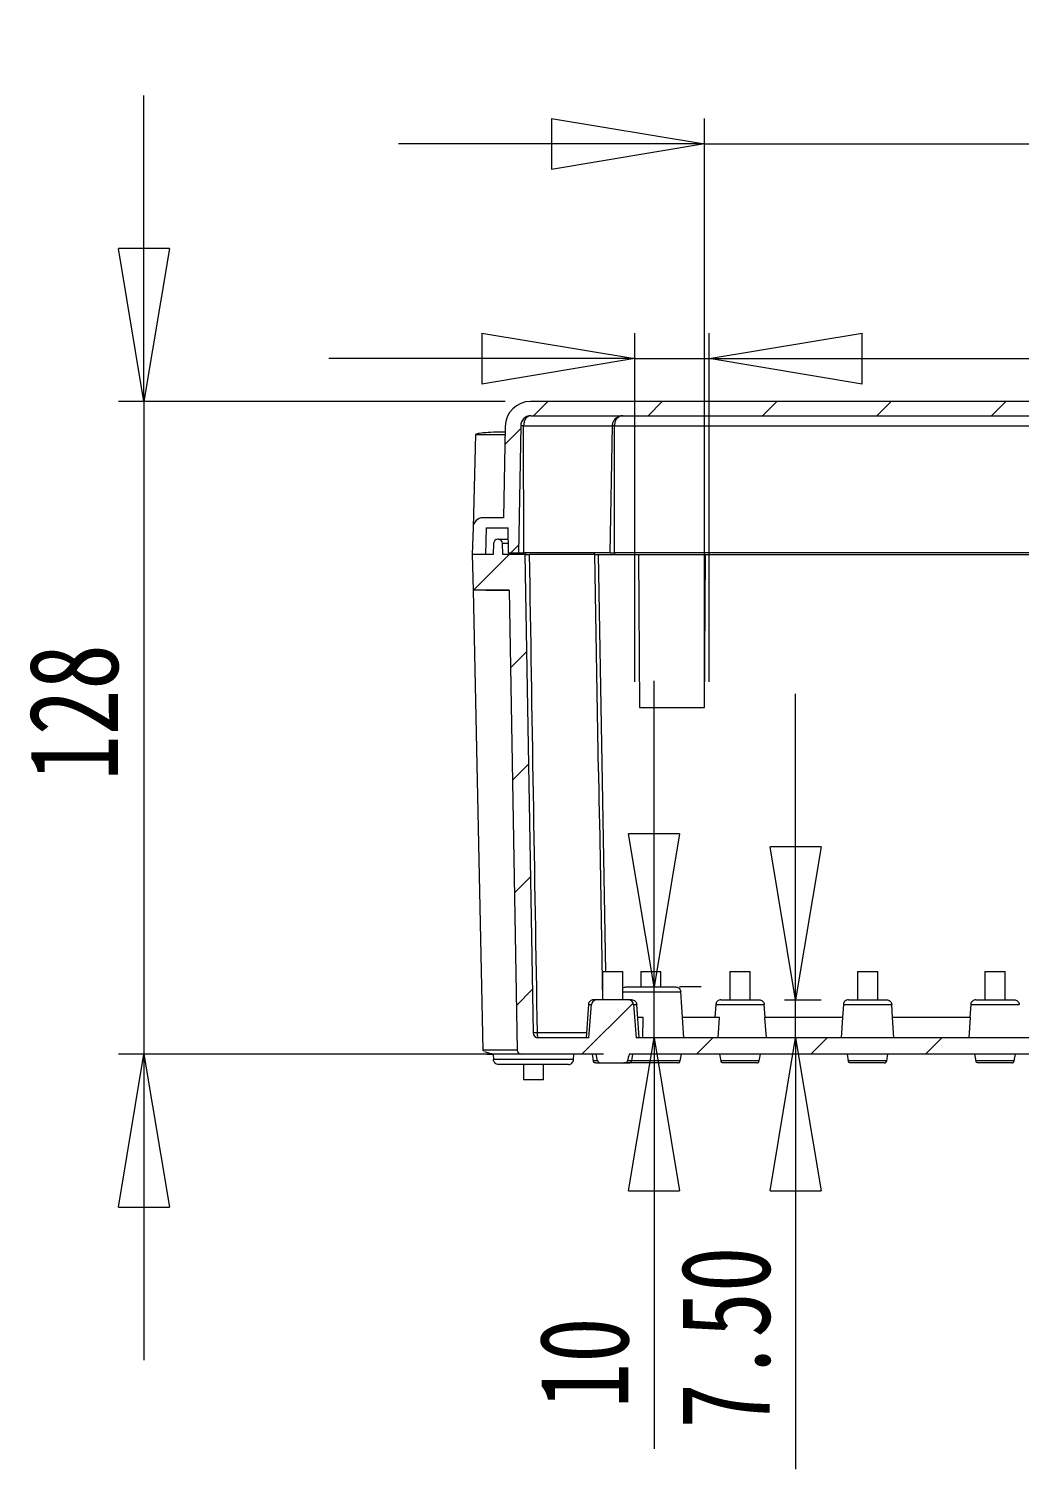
# Model space of a CAD drawing. Header units: millimetres. Extents: x 5 to 415, y 4 to 292.
# Drawn here: x 72.2 to 111.1, y 68.7 to 125.2 of the extents above; entities that cross this region are included whole.
import ezdxf

# ---------------------------------------------------------------- set-up
doc = ezdxf.new("R2010")
doc.units = ezdxf.units.MM
doc.styles.add('SLDTEXTSTYLE0', font='TXT', dxfattribs={"width": 0.75})
doc.dimstyles.new('SLDDIMSTYLE1', dxfattribs={"dimtxt": 3.5, "dimasz": 6, "dimexe": 0, "dimexo": 0.0625, "dimgap": 0.875, "dimtad": 1, "dimlfac": 5, "dimrnd": 1e-09, "dimzin": 12, "dimdsep": 46, "dimtxsty": 'SLDTEXTSTYLE0', "dimblk1": 'CLOSED', "dimblk2": 'CLOSED', "dimsah": 1, "dimcen": 0.09, "dimadec": 0, "dimazin": 3, "dimtfac": 1, "dimtmove": 0, "dimatfit": 0, "dimldrblk": 'CLOSED', "dimfxl": 1, "dimfrac": 2, "dimtolj": 1, "dimtzin": 12, "dimarcsym": 0})
doc.dimstyles.new('SLDDIMSTYLE2', dxfattribs={"dimtxt": 3.5, "dimasz": 6, "dimexe": 0, "dimexo": 0.0625, "dimgap": 0.875, "dimtad": 1, "dimlfac": 5, "dimrnd": 1e-09, "dimzin": 4, "dimdsep": 46, "dimtxsty": 'SLDTEXTSTYLE0', "dimblk1": 'CLOSED', "dimblk2": 'CLOSED', "dimsah": 1, "dimcen": 0.09, "dimadec": 0, "dimazin": 1, "dimtfac": 1, "dimtmove": 0, "dimatfit": 0, "dimldrblk": 'CLOSED', "dimfxl": 1, "dimfrac": 2, "dimtolj": 1, "dimtzin": 12, "dimarcsym": 0})

# ---------------------------------------------------------------- blocks, each defined once
blk = doc.blocks.new('_CLOSED')
at = {"color": 0, "linetype": 'ByBlock', "lineweight": -2}
for p, q in [((-1, 0.166667), (0, 0)), ((-1, 0.166667), (-1, -0.166667)), ((0, 0), (-1, -0.166667)), ((0, 0), (-1, 0))]:
    blk.add_line(p, q, dxfattribs=at)
blk = doc.blocks.new('_D_12')
at = {"color": 7, "linetype": 'Continuous', "lineweight": 0}
for p, q in [((76.743, 110.547), (76.743, 122.547)), ((90.914, 110.547), (75.743, 110.547)), ((76.743, 110.547), (76.743, 84.947)), ((94.773, 84.947), (75.743, 84.947)), ((76.743, 84.947), (76.743, 72.947))]:
    blk.add_line(p, q, dxfattribs=at)
at = {"color": 7, "linetype": 'Continuous', "lineweight": 0, "xscale": 6, "yscale": 6}
for p, rotation in [((76.743, 110.547, 18.613), 270), ((76.743, 84.947, 18.613), 90)]:
    blk.add_blockref('_CLOSED', p, dxfattribs=dict(at, rotation=rotation))
at = {"color": 7, "linetype": 'Continuous', "lineweight": 0, "insert": (72.231, 95.674), "char_height": 3.5, "attachment_point": 1, "rotation": 90, "style": 'SLDTEXTSTYLE0'}
blk.add_mtext('128', dxfattribs=at)
blk = doc.blocks.new('_D_13')
at = {"color": 7, "linetype": 'Continuous', "lineweight": 0}
for p, q in [((102.306, 87.087), (102.306, 99.087)), ((101.875, 87.087), (103.306, 87.087)), ((102.306, 85.587), (102.306, 87.087)), ((102.306, 85.587), (102.306, 68.676))]:
    blk.add_line(p, q, dxfattribs=at)
at = {"color": 7, "linetype": 'Continuous', "lineweight": 0, "xscale": 6, "yscale": 6}
for p, rotation in [((102.306, 87.087, 18.613), 270.0000000000004), ((102.306, 85.587, 18.613), 90.0000000000004)]:
    blk.add_blockref('_CLOSED', p, dxfattribs=dict(at, rotation=rotation))
at = {"color": 7, "linetype": 'Continuous', "lineweight": 0, "insert": (97.794, 70.264), "char_height": 3.5, "attachment_point": 1, "rotation": 90, "style": 'SLDTEXTSTYLE0'}
blk.add_mtext('7.50', dxfattribs=at)
blk = doc.blocks.new('_D_14')
at = {"color": 7, "linetype": 'Continuous', "lineweight": 0}
for p, q in [((96.756, 87.587), (96.756, 99.587)), ((96.756, 85.587), (96.756, 87.587)), ((98.6, 87.587), (97.756, 87.587)), ((96.756, 85.587), (96.756, 69.474))]:
    blk.add_line(p, q, dxfattribs=at)
at = {"color": 7, "linetype": 'Continuous', "lineweight": 0, "xscale": 6, "yscale": 6}
for p, rotation in [((96.756, 87.587, 18.613), 270.0000000000004), ((96.756, 85.587, 18.613), 90.0000000000004)]:
    blk.add_blockref('_CLOSED', p, dxfattribs=dict(at, rotation=rotation))
at = {"color": 7, "linetype": 'Continuous', "lineweight": 0, "insert": (92.244, 71.061), "char_height": 3.5, "attachment_point": 1, "rotation": 90, "style": 'SLDTEXTSTYLE0'}
blk.add_mtext('10', dxfattribs=at)
blk = doc.blocks.new('_D_15')
at = {"color": 7, "linetype": 'Continuous', "lineweight": 0}
for p, q in [((98.737, 99.547), (98.737, 121.647)), ((136.516, 99.547), (136.516, 121.647)), ((98.737, 120.647), (86.737, 120.647)), ((98.737, 120.647), (136.516, 120.647)), ((136.516, 120.647), (148.516, 120.647))]:
    blk.add_line(p, q, dxfattribs=at)
at = {"color": 7, "linetype": 'Continuous', "lineweight": 0, "xscale": 6, "yscale": 6}
blk.add_blockref('_CLOSED', (98.737, 120.647, 18.613), dxfattribs=at)
at = {"color": 7, "linetype": 'Continuous', "lineweight": 0, "xscale": 6, "yscale": 6, "rotation": 180.0000000000007}
blk.add_blockref('_CLOSED', (136.516, 120.647, 18.613), dxfattribs=at)
at = {"color": 7, "linetype": 'Continuous', "lineweight": 0, "insert": (113.695, 125.159), "char_height": 3.5, "attachment_point": 1, "style": 'SLDTEXTSTYLE0'}
blk.add_mtext('188.90', dxfattribs=at)
blk = doc.blocks.new('_D_16')
at = {"color": 7, "linetype": 'Continuous', "lineweight": 0}
for p, q in [((95.998, 99.547), (95.998, 113.228)), ((98.917, 99.547), (98.917, 113.228)), ((95.998, 112.228), (83.998, 112.228)), ((95.998, 112.228), (98.917, 112.228)), ((98.917, 112.228), (125.113, 112.228))]:
    blk.add_line(p, q, dxfattribs=at)
at = {"color": 7, "linetype": 'Continuous', "lineweight": 0, "xscale": 6, "yscale": 6}
blk.add_blockref('_CLOSED', (95.998, 112.228, 18.613), dxfattribs=at)
at = {"color": 7, "linetype": 'Continuous', "lineweight": 0, "xscale": 6, "yscale": 6, "rotation": 180.0000000000004}
blk.add_blockref('_CLOSED', (98.917, 112.228, 18.613), dxfattribs=at)
at = {"color": 7, "linetype": 'Continuous', "lineweight": 0, "insert": (111.889, 116.74), "char_height": 3.5, "attachment_point": 1, "style": 'SLDTEXTSTYLE0'}
blk.add_mtext('14.59', dxfattribs=at)

msp = doc.modelspace()

# ---------------------------------------------------------------- hatches: boundary and pattern name
at = {"linetype": 'Continuous', "lineweight": 0}
h = msp.add_hatch(dxfattribs=at)
h.set_pattern_fill('ANSI31', style=0)
edge = h.paths.add_edge_path(flags=0)
edge.add_line((91.9245, 109.9872), (143.3285, 109.9872))
edge.add_arc((143.3285, 109.5872), 0.4, 1, 90, ccw=False)
edge.add_line((143.7284, 109.5941), (143.8154, 104.6072))
edge.add_line((143.8154, 104.6072), (144.2075, 104.6072))
edge.add_line((144.2075, 104.6072), (144.2246, 105.5872))
edge.add_line((144.2246, 105.5872), (145.0883, 105.5872))
edge.add_line((145.0883, 105.5872), (145.1065, 104.5472))
edge.add_line((145.1065, 104.5472), (145.6265, 104.5472))
edge.add_line((145.6265, 104.5472), (145.599, 105.5976))
edge.add_arc((145.1991, 105.5872), 0.4, 1.5, 90)
edge.add_line((145.1991, 105.9872), (144.4014, 105.9872))
edge.add_line((144.4014, 105.9872), (144.3389, 109.5646))
edge.add_arc((143.3391, 109.5472), 1, 1, 90)
edge.add_line((143.3391, 110.5472), (91.9139, 110.5472))
edge.add_arc((91.9139, 109.5472), 1, 90, 179)
edge.add_line((90.9141, 109.5646), (90.8516, 105.9872))
edge.add_line((90.8516, 105.9872), (90.0539, 105.9872))
edge.add_arc((90.0539, 105.5872), 0.4, 90, 178.5)
edge.add_line((89.654, 105.5976), (89.6265, 104.5472))
edge.add_line((89.6265, 104.5472), (90.1465, 104.5472))
edge.add_line((90.1465, 104.5472), (90.1646, 105.5872))
edge.add_line((90.1646, 105.5872), (91.0283, 105.5872))
edge.add_line((91.0283, 105.5872), (91.0454, 104.6072))
edge.add_line((91.0454, 104.6072), (91.4375, 104.6072))
edge.add_line((91.4375, 104.6072), (91.5246, 109.5941))
edge.add_arc((91.9245, 109.5872), 0.4, 90, 179, ccw=False)
h = msp.add_hatch(dxfattribs=at)
h.set_pattern_fill('ANSI31', style=0)
edge = h.paths.add_edge_path(flags=0)
edge.add_spline(control_points=[(140.9492, 86.9011), (140.9476, 86.9214), (140.9422, 86.9417), (140.9338, 86.9603), (140.9254, 86.9788), (140.9137, 86.9961), (140.8999, 87.011), (140.8854, 87.0267), (140.8681, 87.0403), (140.8496, 87.0511), (140.8286, 87.0634), (140.8055, 87.0725), (140.7819, 87.0784), (140.7579, 87.0843), (140.7329, 87.0872), (140.7082, 87.0872)], knot_values=[0, 0, 0, 0, 0.0003057, 0.0003057, 0.0003057, 0.0006103, 0.0006103, 0.0006103, 0.0009311, 0.0009311, 0.0009311, 0.0012953, 0.0012953, 0.0012953, 0.0016652, 0.0016652, 0.0016652, 0.0016652], weights=[1, 1, 1, 1, 1, 1, 1, 1, 1, 1, 1, 1, 1, 1, 1, 1], degree=3, periodic=0)
edge.add_line((140.7082, 87.0872), (139.5448, 87.0872))
edge.add_spline(control_points=[(139.5448, 87.0872), (139.511, 87.0872), (139.4766, 87.0819), (139.4448, 87.0704), (139.4203, 87.0616), (139.3968, 87.0489), (139.3764, 87.0327), (139.356, 87.0164), (139.3382, 86.9958), (139.3255, 86.9729), (139.3159, 86.9554), (139.309, 86.936), (139.3057, 86.9163), (139.3048, 86.9113), (139.3042, 86.9062), (139.3038, 86.9011)], knot_values=[0, 0, 0, 0, 0.000507, 0.000507, 0.000507, 0.000896, 0.000896, 0.000896, 0.0012889, 0.0012889, 0.0012889, 0.0015871, 0.0015871, 0.0015871, 0.0016621, 0.0016621, 0.0016621, 0.0016621], weights=[1, 1, 1, 1, 1, 1, 1, 1, 1, 1, 1, 1, 1, 1, 1, 1], degree=3, periodic=0)
edge.add_spline(control_points=[(139.3038, 86.9011), (139.2776, 86.5759), (139.2517, 86.2507), (139.226, 85.9255), (139.2171, 85.8127), (139.2082, 85.6999), (139.1994, 85.5872)], knot_values=[0.0046071, 0.0046071, 0.0046071, 0.0046071, 0.0095007, 0.0095007, 0.0095007, 0.0111975, 0.0111975, 0.0111975, 0.0111975], weights=[1, 1, 1, 1, 1, 1, 1], degree=3, periodic=0)
edge.add_line((139.1994, 85.5872), (96.0536, 85.5872))
edge.add_spline(control_points=[(96.0536, 85.5872), (96.0448, 85.6999), (96.0359, 85.8127), (96.027, 85.9255), (96.0205, 86.0078), (96.014, 86.09), (96.0075, 86.1723), (95.9882, 86.4153), (95.9688, 86.6582), (95.9492, 86.9011)], knot_values=[0.0078038, 0.0078038, 0.0078038, 0.0078038, 0.0095007, 0.0095007, 0.0095007, 0.0107387, 0.0107387, 0.0107387, 0.0143943, 0.0143943, 0.0143943, 0.0143943], weights=[1, 1, 1, 1, 1, 1, 1, 1, 1, 1], degree=3, periodic=0)
edge.add_spline(control_points=[(95.9492, 86.9011), (95.9476, 86.9214), (95.9422, 86.9417), (95.9338, 86.9603), (95.9254, 86.9788), (95.9137, 86.9961), (95.8999, 87.011), (95.8854, 87.0267), (95.8681, 87.0403), (95.8496, 87.0511), (95.8286, 87.0634), (95.8055, 87.0725), (95.7819, 87.0784), (95.7579, 87.0843), (95.7329, 87.0872), (95.7082, 87.0872)], knot_values=[0, 0, 0, 0, 0.0003057, 0.0003057, 0.0003057, 0.0006103, 0.0006103, 0.0006103, 0.0009311, 0.0009311, 0.0009311, 0.0012953, 0.0012953, 0.0012953, 0.0016652, 0.0016652, 0.0016652, 0.0016652], weights=[1, 1, 1, 1, 1, 1, 1, 1, 1, 1, 1, 1, 1, 1, 1, 1], degree=3, periodic=0)
edge.add_line((95.7082, 87.0872), (94.5448, 87.0872))
edge.add_spline(control_points=[(94.5448, 87.0872), (94.511, 87.0872), (94.4766, 87.0819), (94.4448, 87.0704), (94.4203, 87.0616), (94.3968, 87.0489), (94.3764, 87.0327), (94.356, 87.0164), (94.3382, 86.9958), (94.3255, 86.9729), (94.3159, 86.9554), (94.309, 86.936), (94.3057, 86.9163), (94.3048, 86.9113), (94.3042, 86.9062), (94.3038, 86.9011)], knot_values=[0, 0, 0, 0, 0.000507, 0.000507, 0.000507, 0.000896, 0.000896, 0.000896, 0.0012889, 0.0012889, 0.0012889, 0.0015871, 0.0015871, 0.0015871, 0.0016621, 0.0016621, 0.0016621, 0.0016621], weights=[1, 1, 1, 1, 1, 1, 1, 1, 1, 1, 1, 1, 1, 1, 1, 1], degree=3, periodic=0)
edge.add_spline(control_points=[(94.3038, 86.9011), (94.2776, 86.5759), (94.2517, 86.2507), (94.226, 85.9255), (94.2171, 85.8127), (94.2082, 85.6999), (94.1994, 85.5872)], knot_values=[0.0046071, 0.0046071, 0.0046071, 0.0046071, 0.0095007, 0.0095007, 0.0095007, 0.0111975, 0.0111975, 0.0111975, 0.0111975], weights=[1, 1, 1, 1, 1, 1, 1], degree=3, periodic=0)
edge.add_line((94.1994, 85.5872), (92.214, 85.5872))
edge.add_arc((92.214, 85.7872), 0.2, 181, 270, ccw=False)
edge.add_line((92.014, 85.7837), (91.6865, 104.5472))
edge.add_line((91.6865, 104.5472), (90.8265, 104.5472))
edge.add_line((90.8265, 104.5472), (90.8113, 104.9831))
edge.add_arc((90.6414, 104.9772), 0.17, 2, 89.99999)
edge.add_line((90.6414, 105.1472), (90.6316, 105.1472))
edge.add_arc((90.6316, 104.9772), 0.17, 90, 178)
edge.add_line((90.4617, 104.9831), (90.4465, 104.5472))
edge.add_line((90.4465, 104.5472), (89.6265, 104.5472))
edge.add_line((89.6265, 104.5472), (89.6558, 103.1472))
edge.add_line((89.6558, 103.1472), (91.0709, 103.1472))
edge.add_line((91.0709, 103.1472), (91.3859, 85.1044))
edge.add_arc((91.5458, 85.1072), 0.16, 181, 269.99999)
edge.add_line((91.5458, 84.9472), (94.48, 84.9472))
edge.add_spline(control_points=[(94.48, 84.9472), (94.4896, 84.9029), (94.4994, 84.8588), (94.5092, 84.8146), (94.5184, 84.773), (94.5277, 84.7314), (94.5371, 84.6898)], knot_values=[0.0059391, 0.0059391, 0.0059391, 0.0059391, 0.0066177, 0.0066177, 0.0066177, 0.0072571, 0.0072571, 0.0072571, 0.0072571], weights=[1, 1, 1, 1, 1, 1, 1], degree=3, periodic=0)
edge.add_spline(control_points=[(94.5371, 84.6898), (94.5393, 84.6799), (94.5435, 84.6703), (94.5491, 84.6619), (94.5546, 84.6534), (94.5616, 84.6458), (94.5694, 84.6394), (94.5803, 84.6303), (94.5931, 84.6233), (94.6063, 84.6182), (94.6241, 84.6115), (94.6433, 84.608), (94.6623, 84.6073), (94.6648, 84.6072), (94.6674, 84.6072), (94.6699, 84.6072)], knot_values=[0, 0, 0, 0, 0.000152, 0.000152, 0.000152, 0.0003027, 0.0003027, 0.0003027, 0.000516, 0.000516, 0.000516, 0.0008021, 0.0008021, 0.0008021, 0.0008399, 0.0008399, 0.0008399, 0.0008399], weights=[1, 1, 1, 1, 1, 1, 1, 1, 1, 1, 1, 1, 1, 1, 1, 1], degree=3, periodic=0)
edge.add_line((94.6699, 84.6072), (95.5831, 84.6072))
edge.add_spline(control_points=[(95.5831, 84.6072), (95.6038, 84.6072), (95.625, 84.6103), (95.6444, 84.6174), (95.6575, 84.6221), (95.6701, 84.6288), (95.681, 84.6373), (95.6898, 84.6442), (95.6978, 84.6525), (95.7039, 84.6619), (95.7095, 84.6703), (95.7137, 84.6799), (95.7159, 84.6898)], knot_values=[0, 0, 0, 0, 0.0003111, 0.0003111, 0.0003111, 0.000518, 0.000518, 0.000518, 0.0006849, 0.0006849, 0.0006849, 0.0008359, 0.0008359, 0.0008359, 0.0008359], weights=[1, 1, 1, 1, 1, 1, 1, 1, 1, 1, 1, 1, 1], degree=3, periodic=0)
edge.add_spline(control_points=[(95.7159, 84.6898), (95.7253, 84.7314), (95.7346, 84.773), (95.7438, 84.8146), (95.7536, 84.8588), (95.7633, 84.9029), (95.773, 84.9472)], knot_values=[0.0059823, 0.0059823, 0.0059823, 0.0059823, 0.0066214, 0.0066214, 0.0066214, 0.0072996, 0.0072996, 0.0072996, 0.0072996], weights=[1, 1, 1, 1, 1, 1, 1], degree=3, periodic=0)
edge.add_line((95.773, 84.9472), (139.48, 84.9472))
edge.add_spline(control_points=[(139.48, 84.9472), (139.4896, 84.9029), (139.4994, 84.8588), (139.5092, 84.8146), (139.5184, 84.773), (139.5277, 84.7314), (139.5371, 84.6898)], knot_values=[0.0059391, 0.0059391, 0.0059391, 0.0059391, 0.0066177, 0.0066177, 0.0066177, 0.0072571, 0.0072571, 0.0072571, 0.0072571], weights=[1, 1, 1, 1, 1, 1, 1], degree=3, periodic=0)
edge.add_spline(control_points=[(139.5371, 84.6898), (139.5393, 84.6799), (139.5435, 84.6703), (139.5491, 84.6619), (139.5546, 84.6534), (139.5616, 84.6458), (139.5694, 84.6394), (139.5803, 84.6303), (139.5931, 84.6233), (139.6063, 84.6182), (139.6241, 84.6115), (139.6433, 84.608), (139.6623, 84.6073), (139.6648, 84.6072), (139.6674, 84.6072), (139.6699, 84.6072)], knot_values=[0, 0, 0, 0, 0.000152, 0.000152, 0.000152, 0.0003027, 0.0003027, 0.0003027, 0.000516, 0.000516, 0.000516, 0.0008021, 0.0008021, 0.0008021, 0.0008399, 0.0008399, 0.0008399, 0.0008399], weights=[1, 1, 1, 1, 1, 1, 1, 1, 1, 1, 1, 1, 1, 1, 1, 1], degree=3, periodic=0)
edge.add_line((139.6699, 84.6072), (140.5831, 84.6072))
edge.add_spline(control_points=[(140.5831, 84.6072), (140.6038, 84.6072), (140.625, 84.6103), (140.6444, 84.6174), (140.6575, 84.6221), (140.6701, 84.6288), (140.681, 84.6373), (140.6898, 84.6442), (140.6978, 84.6525), (140.7039, 84.6619), (140.7095, 84.6703), (140.7137, 84.6799), (140.7159, 84.6898)], knot_values=[0, 0, 0, 0, 0.0003111, 0.0003111, 0.0003111, 0.000518, 0.000518, 0.000518, 0.0006849, 0.0006849, 0.0006849, 0.0008359, 0.0008359, 0.0008359, 0.0008359], weights=[1, 1, 1, 1, 1, 1, 1, 1, 1, 1, 1, 1, 1], degree=3, periodic=0)
edge.add_spline(control_points=[(140.7159, 84.6898), (140.7253, 84.7314), (140.7346, 84.773), (140.7438, 84.8146), (140.7536, 84.8588), (140.7633, 84.9029), (140.773, 84.9472)], knot_values=[0.0059823, 0.0059823, 0.0059823, 0.0059823, 0.0066214, 0.0066214, 0.0066214, 0.0072996, 0.0072996, 0.0072996, 0.0072996], weights=[1, 1, 1, 1, 1, 1, 1], degree=3, periodic=0)
edge.add_line((140.773, 84.9472), (143.7071, 84.9472))
edge.add_arc((143.7071, 85.1072), 0.16, 270.00001, 358.99994)
edge.add_line((143.8671, 85.1044), (144.1821, 103.1472))
edge.add_line((144.1821, 103.1472), (145.5972, 103.1472))
edge.add_line((145.5972, 103.1472), (145.6265, 104.5472))
edge.add_line((145.6265, 104.5472), (144.8065, 104.5472))
edge.add_line((144.8065, 104.5472), (144.7913, 104.9831))
edge.add_arc((144.6214, 104.9772), 0.17, 2, 90)
edge.add_line((144.6214, 105.1472), (144.6116, 105.1472))
edge.add_arc((144.6116, 104.9772), 0.17, 90.00001, 178)
edge.add_line((144.4417, 104.9831), (144.4265, 104.5472))
edge.add_line((144.4265, 104.5472), (143.5665, 104.5472))
edge.add_line((143.5665, 104.5472), (143.239, 85.7837))
edge.add_arc((143.039, 85.7872), 0.2, 270, 359, ccw=False)
edge.add_line((143.039, 85.5872), (141.0536, 85.5872))
edge.add_spline(control_points=[(141.0536, 85.5872), (141.0448, 85.6999), (141.0359, 85.8127), (141.027, 85.9255), (141.0205, 86.0078), (141.014, 86.09), (141.0075, 86.1723), (140.9882, 86.4153), (140.9688, 86.6582), (140.9492, 86.9011)], knot_values=[0.0078038, 0.0078038, 0.0078038, 0.0078038, 0.0095007, 0.0095007, 0.0095007, 0.0107387, 0.0107387, 0.0107387, 0.0143943, 0.0143943, 0.0143943, 0.0143943], weights=[1, 1, 1, 1, 1, 1, 1, 1, 1, 1], degree=3, periodic=0)

# ---------------------------------------------------------------- linework, layer by layer
at = {"color": 7, "linetype": 'Continuous', "lineweight": 15}
for p, q in [((143.3391, 110.5472), (91.9139, 110.5472)), ((91.5246, 109.5941), (91.4375, 104.6072)), ((91.6501, 104.6072), (91.6392, 109.5941)), ((91.9245, 109.9872), (143.3285, 109.9872)), ((95.0375, 104.6072), (95.1246, 109.5941)), ((95.2014, 109.5941), (140.0516, 109.5941)), ((95.2014, 104.6072), (95.2014, 109.5941)), ((89.7496, 109.2498), (89.654, 105.5977)), ((89.8489, 109.2837), (89.7496, 109.2498)), ((90.9141, 109.5646), (90.8516, 105.9872)), ((90.8516, 105.9872), (90.0539, 105.9872)), ((89.654, 105.5976), (89.6265, 104.5472)), ((90.1646, 105.5872), (90.1465, 104.5472)), ((90.1646, 105.5872), (91.0283, 105.5872)), ((90.6414, 105.1472), (90.6316, 105.1472)), ((91.0454, 104.6072), (91.0283, 105.5872)), ((89.6265, 104.5472), (89.6558, 103.1472)), ((90.4465, 104.5472), (89.6265, 104.5472)), ((90.1465, 104.5472), (89.6265, 104.5472)), ((90.4617, 104.9831), (90.4465, 104.5472)), ((90.8265, 104.5472), (90.8113, 104.9831)), ((91.6865, 104.5472), (90.8265, 104.5472)), ((91.0454, 104.6072), (91.4375, 104.6072)), ((91.4375, 104.6072), (91.6501, 104.6072)), ((95.0375, 104.6072), (91.6501, 104.6072)), ((91.6865, 104.5472), (92.014, 85.7837)), ((94.4265, 104.5472), (91.8577, 104.5472)), ((94.4265, 104.5472), (94.4244, 104.6072)), ((94.5753, 96.022), (94.4265, 104.5472)), ((94.5801, 104.5472), (96.1485, 104.5472)), ((94.6249, 104.6072), (94.6203, 104.6072)), ((95.0375, 104.6072), (95.2014, 104.6072)), ((140.0516, 104.6072), (95.2014, 104.6072)), ((95.9984, 104.5472), (98.9172, 104.5472)), ((96.1485, 104.5472), (96.1788, 98.5472)), ((98.7369, 98.5472), (98.7671, 104.5472)), ((98.7671, 104.5472), (136.4858, 104.5472)), ((89.6558, 103.1472), (90.0338, 85.1038)), ((91.0709, 103.1472), (89.6558, 103.1472)), ((90.1558, 103.1472), (91.0709, 103.1472)), ((91.0709, 103.1472), (91.3859, 85.1044)), ((96.1788, 98.5472), (98.7369, 98.5472)), ((94.5743, 96.0215), (94.6065, 94.2336)), ((94.6065, 94.2336), (94.6084, 94.1254)), ((94.7289, 88.1872), (94.7289, 87.0872)), ((94.7289, 88.1872), (95.5241, 88.1872)), ((95.5241, 87.0872), (95.5241, 88.1872)), ((96.2289, 88.1872), (96.2289, 87.5872)), ((96.2289, 88.1872), (97.0241, 88.1872)), ((97.0241, 87.5872), (97.0241, 88.1872)), ((99.7289, 88.1872), (99.7289, 87.0872)), ((99.7289, 88.1872), (100.5241, 88.1872)), ((100.5241, 87.0872), (100.5241, 88.1872)), ((104.7289, 88.1872), (104.7289, 87.0872)), ((104.7289, 88.1872), (105.5241, 88.1872)), ((105.5241, 87.0872), (105.5241, 88.1872)), ((109.7289, 88.1872), (109.7289, 87.0872)), ((109.7289, 88.1872), (110.5241, 88.1872)), ((110.5241, 87.0872), (110.5241, 88.1872)), ((95.7082, 87.0872), (94.5448, 87.0872)), ((97.9265, 85.5872), (97.7996, 87.4011)), ((94.1784, 86.9011), (94.0865, 85.5872)), ((96.1665, 85.5872), (96.0746, 86.9011)), ((99.1784, 86.9011), (99.1424, 86.3872)), ((99.1784, 86.9011), (101.0746, 86.9011)), ((101.1105, 86.3872), (101.0746, 86.9011)), ((104.1784, 86.9011), (104.1424, 86.3872)), ((104.1784, 86.9011), (106.0746, 86.9011)), ((106.1105, 86.3872), (106.0746, 86.9011)), ((109.1784, 86.9011), (109.1424, 86.3872)), ((109.1784, 86.9011), (111.0746, 86.9011)), ((96.3227, 86.3872), (96.1105, 86.3872)), ((96.3141, 85.5872), (96.3227, 86.3872)), ((99.3173, 86.3872), (97.8705, 86.3872)), ((99.273, 85.5872), (99.3173, 86.3872)), ((101.0908, 86.3872), (101.1451, 85.5872)), ((104.1622, 86.3872), (101.0908, 86.3872)), ((104.1079, 85.5872), (104.1622, 86.3872)), ((106.0908, 86.3872), (106.1451, 85.5872)), ((109.1622, 86.3872), (106.0908, 86.3872)), ((109.1079, 85.5872), (109.1622, 86.3872)), ((94.1994, 85.5872), (92.214, 85.5872)), ((139.1994, 85.5872), (96.0536, 85.5872)), ((90.0338, 85.1038), (90.0718, 85.0752)), ((90.4465, 84.9472), (90.4575, 84.7367)), ((93.5955, 84.7367), (90.4575, 84.7367)), ((94.48, 84.9472), (91.5458, 84.9472)), ((93.5955, 84.7367), (93.6065, 84.9472)), ((94.3265, 84.9472), (94.3719, 84.6898)), ((139.48, 84.9472), (95.773, 84.9472)), ((95.8811, 84.6898), (95.9265, 84.9472)), ((97.7811, 84.6898), (97.8265, 84.9472)), ((99.3265, 84.9472), (99.3719, 84.6898)), ((100.8811, 84.6898), (100.9265, 84.9472)), ((104.3265, 84.9472), (104.3719, 84.6898)), ((105.8811, 84.6898), (105.9265, 84.9472)), ((109.3265, 84.9472), (109.3719, 84.6898)), ((110.8811, 84.6898), (110.9265, 84.9472)), ((91.6289, 84.5472), (91.6289, 83.9472)), ((92.4241, 83.9472), (92.4241, 84.5472)), ((94.6699, 84.6072), (95.5831, 84.6072)), ((100.8811, 84.6898), (99.3719, 84.6898)), ((105.8811, 84.6898), (104.3719, 84.6898)), ((110.8811, 84.6898), (109.3719, 84.6898)), ((92.4241, 83.9472), (91.6289, 83.9472))]:
    msp.add_line(p, q, dxfattribs=at)
at = {"color": 8, "linetype": 'Continuous', "lineweight": 15}
for p, q in [((91.6392, 109.5941), (95.1246, 109.5941)), ((89.7496, 109.2498), (90.9086, 109.2498)), ((90.8113, 104.9831), (91.0389, 104.9831)), ((91.7265, 104.5472), (91.7268, 104.6072)), ((94.8679, 88.1872), (94.5801, 104.5472)), ((95.2014, 104.6072), (95.2014, 104.5472)), ((94.6084, 94.1254), (94.7282, 87.0872)), ((95.5241, 87.4011), (97.7996, 87.4011)), ((94.1784, 86.9011), (94.2922, 86.9011)), ((95.9646, 86.9011), (96.0746, 86.9011)), ((94.1002, 85.7837), (92.1658, 85.7837)), ((91.3859, 85.1038), (90.0338, 85.1038)), ((94.529, 84.6898), (94.3719, 84.6898)), ((95.8811, 84.6898), (95.7275, 84.6898)), ((97.7811, 84.6898), (95.8693, 84.6898))]:
    msp.add_line(p, q, dxfattribs=at)
at = {"color": 7, "linetype": 'Continuous', "lineweight": 15}
for centre, radius, start, end in [((91.9139, 109.5472), 1, 90, 179), ((91.9245, 109.5872), 0.4, 90, 179), ((90.0539, 105.5872), 0.4, 90, 178.5), ((90.6316, 104.9772), 0.17, 90, 178), ((90.6414, 104.9772), 0.17, 2, 89.99999), ((92.214, 85.7872), 0.2, 181, 270), ((91.5458, 85.1072), 0.16, 181, 269.99999)]:
    msp.add_arc(centre, radius, start, end, dxfattribs=at)
for points, knots in [([(91.6392, 109.5941), (91.6344, 109.5942), (91.6249, 109.5944), (91.6105, 109.5946), (91.5964, 109.5948), (91.5829, 109.5949), (91.5703, 109.595), (91.5589, 109.595), (91.5487, 109.595), (91.5402, 109.5949), (91.5333, 109.5948), (91.5283, 109.5946), (91.5252, 109.5944), (91.5248, 109.5942), (91.5246, 109.5941)], [0, 0, 0, 0, 0.0833479, 0.1666878, 0.2500214, 0.3333503, 0.4166759, 0.5, 0.5833241, 0.6666498, 0.7499786, 0.8333122, 0.9166521, 1, 1, 1, 1]), ([(91.9245, 109.9872), (91.8895, 109.9872), (91.8549, 109.979), (91.7896, 109.9462), (91.7588, 109.9216), (91.7049, 109.855), (91.6816, 109.8127), (91.6485, 109.7119), (91.6391, 109.655), (91.6392, 109.5941)], [0, 0, 0, 0, 0.25, 0.25, 0.5, 0.5, 0.75, 0.75, 1, 1, 1, 1]), ([(95.2014, 109.5941), (95.1965, 109.5942), (95.1866, 109.5944), (95.1722, 109.5946), (95.1584, 109.5948), (95.1456, 109.5949), (95.1339, 109.595), (95.1237, 109.595), (95.1151, 109.595), (95.1082, 109.5949), (95.1032, 109.5948), (95.1001, 109.5946), (95.0997, 109.5945), (95.0995, 109.5944)], [0, 0, 0, 0, 0.0923381, 0.184385, 0.2761425, 0.3676123, 0.4587964, 0.5496964, 0.6403143, 0.7306517, 0.8207106, 0.9104928, 1, 1, 1, 1]), ([(95.1246, 109.5941), (95.1263, 109.6184), (95.1298, 109.6685), (95.1537, 109.7439), (95.1936, 109.8169), (95.2629, 109.8994), (95.3168, 109.9284), (95.353, 109.9479)], [0, 0, 0, 0, 0.1390068, 0.2863231, 0.4456592, 0.6272693, 1, 1, 1, 1]), ([(95.523, 109.9872), (95.5159, 109.987), (95.5022, 109.9866), (95.4828, 109.9841), (95.4652, 109.9805), (95.4496, 109.9763), (95.436, 109.9717), (95.4243, 109.9672), (95.3977, 109.9557), (95.3595, 109.9329), (95.3157, 109.894), (95.2828, 109.8541), (95.2578, 109.8148), (95.2373, 109.7728), (95.2213, 109.7291), (95.2099, 109.6843), (95.2028, 109.6392), (95.2018, 109.609), (95.2014, 109.5941)], [0, 0, 0, 0, 0.0488028, 0.093246, 0.1333292, 0.1690525, 0.2004159, 0.2274193, 0.2500631, 0.3852825, 0.5001711, 0.5825771, 0.6606803, 0.7348042, 0.805327, 0.8726876, 0.9373894, 1, 1, 1, 1]), ([(95.523, 109.9872), (95.4741, 109.9859), (95.4152, 109.9844), (95.3623, 109.9528), (95.3533, 109.9474)], [0, 0, 0, 0, 0.8307699, 1, 1, 1, 1]), ([(90.9102, 109.3452), (90.7948, 109.3441), (90.4986, 109.3413), (90.132, 109.3193), (89.8854, 109.2969), (89.8509, 109.2844), (89.8489, 109.2837)], [0, 0, 0, 0, 0.2298716, 0.5899129, 0.9766735, 1, 1, 1, 1]), ([(90.6414, 105.1472), (90.645, 105.1472), (90.6526, 105.1472), (90.7153, 105.1472), (90.8221, 105.1472), (90.933, 105.1472), (91.0153, 105.1472), (91.036, 105.1472)], [0, 0, 0, 0, 0.2112984, 0.437438, 0.6746814, 0.9178946, 1, 1, 1, 1]), ([(91.6865, 104.5472), (91.6865, 104.5472), (91.6911, 104.5472), (91.7085, 104.5472), (91.7214, 104.5472), (91.7533, 104.5472), (91.7725, 104.5472), (91.8136, 104.5472), (91.8357, 104.5472), (91.8577, 104.5472)], [0, 0, 0, 0, 0.25, 0.25, 0.5, 0.5, 0.75, 0.75, 1, 1, 1, 1]), ([(94.4491, 104.5472), (94.4606, 104.5472), (94.4838, 104.5472), (94.5312, 104.5472), (94.5646, 104.5472), (94.5801, 104.5472)], [0, 0, 0, 0, 0.34512727, 0.69609414, 1, 1, 1, 1]), ([(95.5241, 87.5376), (95.5263, 87.5403), (95.5426, 87.5607), (95.5891, 87.5801), (95.6321, 87.5849), (95.6528, 87.5872)], [0, 0, 0, 0, 0.0745781, 0.5537048, 1, 1, 1, 1]), ([(95.6528, 87.5872), (95.6528, 87.5872), (95.6627, 87.5872), (95.7063, 87.5872), (95.7257, 87.5872), (95.7769, 87.5872), (95.8086, 87.5872), (95.8865, 87.5872), (95.9327, 87.5872), (96.0399, 87.5872), (96.1009, 87.5872), (96.2357, 87.5872), (96.3094, 87.5872), (96.4643, 87.5872), (96.5454, 87.5872), (96.7076, 87.5872), (96.7887, 87.5872), (96.9436, 87.5872), (97.0173, 87.5872), (97.1521, 87.5872), (97.2131, 87.5872), (97.3203, 87.5872), (97.3665, 87.5872), (97.4444, 87.5872), (97.4761, 87.5872), (97.5272, 87.5872), (97.5466, 87.5872), (97.5903, 87.5872), (97.6001, 87.5872), (97.6001, 87.5872)], [0, 0, 0, 0, 0.125, 0.125, 0.1875, 0.1875, 0.25, 0.25, 0.3125, 0.3125, 0.375, 0.375, 0.4375, 0.4375, 0.5, 0.5, 0.5625, 0.5625, 0.625, 0.625, 0.6875, 0.6875, 0.75, 0.75, 0.8125, 0.8125, 0.875, 0.875, 1, 1, 1, 1]), ([(97.6001, 87.5872), (97.6229, 87.5872), (97.6472, 87.5832), (97.6945, 87.5653), (97.7173, 87.5513), (97.7557, 87.5155), (97.7712, 87.4937), (97.7924, 87.4478), (97.7981, 87.4238), (97.7996, 87.4011)], [0, 0, 0, 0, 0.25, 0.25, 0.5, 0.5, 0.75, 0.75, 1, 1, 1, 1]), ([(94.3779, 87.0872), (94.3552, 87.0872), (94.3308, 87.0832), (94.2835, 87.0653), (94.2607, 87.0513), (94.2223, 87.0155), (94.2068, 86.9937), (94.1856, 86.9478), (94.18, 86.9238), (94.1784, 86.9011)], [0, 0, 0, 0, 0.25, 0.25, 0.5, 0.5, 0.75, 0.75, 1, 1, 1, 1]), ([(94.5448, 87.0872), (94.5167, 87.0872), (94.4892, 87.0837), (94.4356, 87.0685), (94.4098, 87.0567), (94.3641, 87.0245), (94.3445, 87.0042), (94.3152, 86.9564), (94.306, 86.9293), (94.3038, 86.9011)], [0, 0, 0, 0, 0.25, 0.25, 0.5, 0.5, 0.75, 0.75, 1, 1, 1, 1]), ([(94.5155, 87.0872), (94.4731, 87.0872), (94.3934, 87.0872), (94.3828, 87.0872), (94.3779, 87.0872)], [0, 0, 0, 0, 0.5321061, 1, 1, 1, 1]), ([(95.9492, 86.9011), (95.947, 86.9292), (95.9378, 86.9562), (95.9089, 87.0037), (95.8891, 87.0243), (95.8436, 87.0565), (95.8179, 87.0683), (95.7641, 87.0836), (95.7362, 87.0872), (95.7082, 87.0872)], [0, 0, 0, 0, 0.25, 0.25, 0.5, 0.5, 0.75, 0.75, 1, 1, 1, 1]), ([(95.8751, 87.0872), (95.8702, 87.0872), (95.8596, 87.0872), (95.7799, 87.0872), (95.7375, 87.0872)], [0, 0, 0, 0, 0.467907, 1, 1, 1, 1]), ([(95.8751, 87.0872), (95.8978, 87.0872), (95.9222, 87.0832), (95.9695, 87.0653), (95.9923, 87.0513), (96.0307, 87.0155), (96.0462, 86.9937), (96.0673, 86.9478), (96.073, 86.9238), (96.0746, 86.9011)], [0, 0, 0, 0, 0.25, 0.25, 0.5, 0.5, 0.75, 0.75, 1, 1, 1, 1]), ([(99.3779, 87.0872), (99.3552, 87.0872), (99.3308, 87.0832), (99.2835, 87.0653), (99.2607, 87.0513), (99.2223, 87.0155), (99.2068, 86.9937), (99.1856, 86.9478), (99.18, 86.9238), (99.1784, 86.9011)], [0, 0, 0, 0, 0.25, 0.25, 0.5, 0.5, 0.75, 0.75, 1, 1, 1, 1]), ([(99.3779, 87.0872), (99.3779, 87.0872), (99.3855, 87.0872), (99.4302, 87.0872), (99.4677, 87.0872), (99.5575, 87.0872), (99.593, 87.0872), (99.6755, 87.0872), (99.7224, 87.0872), (99.826, 87.0872), (99.8827, 87.0872), (100.0018, 87.0872), (100.0641, 87.0872), (100.1889, 87.0872), (100.2512, 87.0872), (100.3703, 87.0872), (100.427, 87.0872), (100.5306, 87.0872), (100.5775, 87.0872), (100.6599, 87.0872), (100.6954, 87.0872), (100.7853, 87.0872), (100.8228, 87.0872), (100.8675, 87.0872), (100.8751, 87.0872), (100.8751, 87.0872)], [0, 0, 0, 0, 0.125, 0.125, 0.25, 0.25, 0.3125, 0.3125, 0.375, 0.375, 0.4375, 0.4375, 0.5, 0.5, 0.5625, 0.5625, 0.625, 0.625, 0.6875, 0.6875, 0.75, 0.75, 0.875, 0.875, 1, 1, 1, 1]), ([(100.8751, 87.0872), (100.8978, 87.0872), (100.9222, 87.0832), (100.9695, 87.0653), (100.9923, 87.0513), (101.0307, 87.0155), (101.0462, 86.9937), (101.0673, 86.9478), (101.073, 86.9238), (101.0746, 86.9011)], [0, 0, 0, 0, 0.25, 0.25, 0.5, 0.5, 0.75, 0.75, 1, 1, 1, 1]), ([(104.3779, 87.0872), (104.3552, 87.0872), (104.3308, 87.0832), (104.2835, 87.0653), (104.2607, 87.0513), (104.2223, 87.0155), (104.2068, 86.9937), (104.1856, 86.9478), (104.18, 86.9238), (104.1784, 86.9011)], [0, 0, 0, 0, 0.25, 0.25, 0.5, 0.5, 0.75, 0.75, 1, 1, 1, 1]), ([(104.3779, 87.0872), (104.3779, 87.0872), (104.3855, 87.0872), (104.4302, 87.0872), (104.4677, 87.0872), (104.5575, 87.0872), (104.593, 87.0872), (104.6755, 87.0872), (104.7224, 87.0872), (104.826, 87.0872), (104.8827, 87.0872), (105.0018, 87.0872), (105.0641, 87.0872), (105.1889, 87.0872), (105.2512, 87.0872), (105.3703, 87.0872), (105.427, 87.0872), (105.5306, 87.0872), (105.5775, 87.0872), (105.6599, 87.0872), (105.6954, 87.0872), (105.7853, 87.0872), (105.8228, 87.0872), (105.8675, 87.0872), (105.8751, 87.0872), (105.8751, 87.0872)], [0, 0, 0, 0, 0.125, 0.125, 0.25, 0.25, 0.3125, 0.3125, 0.375, 0.375, 0.4375, 0.4375, 0.5, 0.5, 0.5625, 0.5625, 0.625, 0.625, 0.6875, 0.6875, 0.75, 0.75, 0.875, 0.875, 1, 1, 1, 1]), ([(105.8751, 87.0872), (105.8978, 87.0872), (105.9222, 87.0832), (105.9695, 87.0653), (105.9923, 87.0513), (106.0307, 87.0155), (106.0462, 86.9937), (106.0673, 86.9478), (106.073, 86.9238), (106.0746, 86.9011)], [0, 0, 0, 0, 0.25, 0.25, 0.5, 0.5, 0.75, 0.75, 1, 1, 1, 1]), ([(109.3779, 87.0872), (109.3552, 87.0872), (109.3308, 87.0832), (109.2835, 87.0653), (109.2607, 87.0513), (109.2223, 87.0155), (109.2068, 86.9937), (109.1856, 86.9478), (109.18, 86.9238), (109.1784, 86.9011)], [0, 0, 0, 0, 0.25, 0.25, 0.5, 0.5, 0.75, 0.75, 1, 1, 1, 1]), ([(109.3779, 87.0872), (109.3779, 87.0872), (109.3855, 87.0872), (109.4302, 87.0872), (109.4677, 87.0872), (109.5575, 87.0872), (109.593, 87.0872), (109.6755, 87.0872), (109.7224, 87.0872), (109.826, 87.0872), (109.8827, 87.0872), (110.0018, 87.0872), (110.0641, 87.0872), (110.1889, 87.0872), (110.2512, 87.0872), (110.3703, 87.0872), (110.427, 87.0872), (110.5306, 87.0872), (110.5775, 87.0872), (110.6599, 87.0872), (110.6954, 87.0872), (110.7853, 87.0872), (110.8228, 87.0872), (110.8675, 87.0872), (110.8751, 87.0872), (110.8751, 87.0872)], [0, 0, 0, 0, 0.125, 0.125, 0.25, 0.25, 0.3125, 0.3125, 0.375, 0.375, 0.4375, 0.4375, 0.5, 0.5, 0.5625, 0.5625, 0.625, 0.625, 0.6875, 0.6875, 0.75, 0.75, 0.875, 0.875, 1, 1, 1, 1]), ([(110.8751, 87.0872), (110.8978, 87.0872), (110.9222, 87.0832), (110.9695, 87.0653), (110.9923, 87.0513), (111.0307, 87.0155), (111.0462, 86.9937), (111.0673, 86.9478), (111.073, 86.9238), (111.0746, 86.9011)], [0, 0, 0, 0, 0.25, 0.25, 0.5, 0.5, 0.75, 0.75, 1, 1, 1, 1]), ([(92.1658, 85.7837), (92.1475, 85.7834), (92.128, 85.7831), (92.0905, 85.7827), (92.0727, 85.7826), (92.0434, 85.7826), (92.0319, 85.7827), (92.0173, 85.7831), (92.014, 85.7834), (92.014, 85.7837)], [0, 0, 0, 0, 0.25, 0.25, 0.5, 0.5, 0.75, 0.75, 1, 1, 1, 1]), ([(92.1658, 85.7837), (92.1659, 85.7523), (92.1678, 85.7223), (92.1738, 85.6714), (92.1778, 85.6507), (92.187, 85.618), (92.192, 85.6065), (92.2027, 85.591), (92.2083, 85.5872), (92.214, 85.5872)], [0, 0, 0, 0, 0.25, 0.25, 0.5, 0.5, 0.75, 0.75, 1, 1, 1, 1]), ([(90.1067, 85.049), (90.1518, 85.0333), (90.2119, 85.0125), (90.3205, 84.9863), (90.3661, 84.9751), (90.3879, 84.9695), (90.402, 84.9654), (90.4087, 84.9631), (90.413, 84.9614), (90.4155, 84.9602), (90.4174, 84.9591), (90.418, 84.9586), (90.4183, 84.9582)], [0, 0, 0, 0, 0.6204359, 0.8265671, 0.899344, 0.9508057, 0.9685723, 0.9814059, 0.9863659, 0.9907762, 0.9951786, 1, 1, 1, 1]), ([(91.5458, 84.9472), (91.4335, 84.9472), (91.3178, 84.9472), (91.0876, 84.9472), (90.9731, 84.9472), (90.7565, 84.9472), (90.6544, 84.9472), (90.4751, 84.9472), (90.3979, 84.9472), (90.2785, 84.9472), (90.2364, 84.9472), (90.1911, 84.9472), (90.188, 84.9472), (90.2177, 84.9472), (90.2504, 84.9472), (90.343, 84.9472), (90.4028, 84.9472), (90.471, 84.9472)], [0, 0, 0, 0, 0.125, 0.125, 0.25, 0.25, 0.375, 0.375, 0.5, 0.5, 0.625, 0.625, 0.75, 0.75, 0.875, 0.875, 1, 1, 1, 1]), ([(90.6572, 84.5472), (90.6343, 84.5472), (90.6097, 84.5512), (90.5619, 84.5695), (90.5389, 84.5838), (90.5003, 84.6204), (90.4848, 84.6426), (90.4641, 84.6894), (90.4587, 84.7138), (90.4575, 84.7367)], [0, 0, 0, 0, 0.25, 0.25, 0.5, 0.5, 0.75, 0.75, 1, 1, 1, 1]), ([(93.3957, 84.5472), (93.4187, 84.5472), (93.4433, 84.5512), (93.4911, 84.5695), (93.5141, 84.5838), (93.5527, 84.6204), (93.5682, 84.6426), (93.5889, 84.6894), (93.5943, 84.7138), (93.5955, 84.7367)], [0, 0, 0, 0, 0.25, 0.25, 0.5, 0.5, 0.75, 0.75, 1, 1, 1, 1]), ([(93.3957, 84.5472), (93.3957, 84.5472), (93.3819, 84.5472), (93.3205, 84.5472), (93.2932, 84.5472), (93.2213, 84.5472), (93.1767, 84.5472), (93.0671, 84.5472), (93.0022, 84.5472), (92.8514, 84.5472), (92.7656, 84.5472), (92.5761, 84.5472), (92.4724, 84.5472), (92.2546, 84.5472), (92.1406, 84.5472), (91.9124, 84.5472), (91.7983, 84.5472), (91.5806, 84.5472), (91.4769, 84.5472), (91.2874, 84.5472), (91.2015, 84.5472), (91.0508, 84.5472), (90.9859, 84.5472), (90.8763, 84.5472), (90.8317, 84.5472), (90.7598, 84.5472), (90.7325, 84.5472), (90.6711, 84.5472), (90.6572, 84.5472), (90.6572, 84.5472)], [0, 0, 0, 0, 0.125, 0.125, 0.1875, 0.1875, 0.25, 0.25, 0.3125, 0.3125, 0.375, 0.375, 0.4375, 0.4375, 0.5, 0.5, 0.5625, 0.5625, 0.625, 0.625, 0.6875, 0.6875, 0.75, 0.75, 0.8125, 0.8125, 0.875, 0.875, 1, 1, 1, 1]), ([(94.4704, 84.6072), (94.4489, 84.6072), (94.4247, 84.615), (94.3875, 84.6461), (94.3756, 84.6687), (94.3719, 84.6898)], [0, 0, 0, 0, 0.5, 0.5, 1, 1, 1, 1]), ([(94.4704, 84.6072), (94.4758, 84.6072), (94.4883, 84.6072), (94.5594, 84.6072), (94.6273, 84.6072), (94.6406, 84.6072)], [0, 0, 0, 0, 0.388492, 0.8799021, 1, 1, 1, 1]), ([(94.5371, 84.6898), (94.5434, 84.662), (94.5643, 84.6397), (94.6011, 84.6196), (94.6146, 84.6147), (94.6418, 84.6086), (94.6558, 84.6072), (94.6699, 84.6072)], [0, 0, 0, 0, 0.5, 0.5, 0.75, 0.75, 1, 1, 1, 1]), ([(97.6826, 84.6072), (97.6826, 84.6072), (97.6719, 84.6072), (97.6246, 84.6072), (97.6036, 84.6072), (97.5481, 84.6072), (97.5136, 84.6072), (97.4292, 84.6072), (97.3791, 84.6072), (97.2628, 84.6072), (97.1966, 84.6072), (97.0504, 84.6072), (96.9705, 84.6072), (96.8025, 84.6072), (96.7145, 84.6072), (96.5385, 84.6072), (96.4505, 84.6072), (96.2825, 84.6072), (96.2026, 84.6072), (96.0564, 84.6072), (95.9902, 84.6072), (95.8739, 84.6072), (95.8238, 84.6072), (95.7393, 84.6072), (95.7049, 84.6072), (95.6494, 84.6072), (95.6284, 84.6072), (95.5811, 84.6072), (95.5704, 84.6072), (95.5704, 84.6072)], [0, 0, 0, 0, 0.125, 0.125, 0.1875, 0.1875, 0.25, 0.25, 0.3125, 0.3125, 0.375, 0.375, 0.4375, 0.4375, 0.5, 0.5, 0.5625, 0.5625, 0.625, 0.625, 0.6875, 0.6875, 0.75, 0.75, 0.8125, 0.8125, 0.875, 0.875, 1, 1, 1, 1]), ([(95.5831, 84.6072), (95.5972, 84.6072), (95.6111, 84.6086), (95.6383, 84.6147), (95.6518, 84.6195), (95.6887, 84.6397), (95.7096, 84.662), (95.7159, 84.6898)], [0, 0, 0, 0, 0.25, 0.25, 0.5, 0.5, 1, 1, 1, 1]), ([(95.6124, 84.6072), (95.6257, 84.6072), (95.6935, 84.6072), (95.7647, 84.6072), (95.7771, 84.6072), (95.7826, 84.6072)], [0, 0, 0, 0, 0.1200824, 0.6115011, 1, 1, 1, 1]), ([(95.7826, 84.6072), (95.8041, 84.6072), (95.8283, 84.615), (95.8655, 84.6461), (95.8774, 84.6687), (95.8811, 84.6898)], [0, 0, 0, 0, 0.5, 0.5, 1, 1, 1, 1]), ([(97.6826, 84.6072), (97.7041, 84.6072), (97.7283, 84.615), (97.7655, 84.6461), (97.7774, 84.6687), (97.7811, 84.6898)], [0, 0, 0, 0, 0.5, 0.5, 1, 1, 1, 1]), ([(99.4704, 84.6072), (99.4489, 84.6072), (99.4247, 84.615), (99.3875, 84.6461), (99.3756, 84.6687), (99.3719, 84.6898)], [0, 0, 0, 0, 0.5, 0.5, 1, 1, 1, 1]), ([(100.7826, 84.6072), (100.7826, 84.6072), (100.776, 84.6072), (100.7368, 84.6072), (100.7039, 84.6072), (100.6252, 84.6072), (100.594, 84.6072), (100.5218, 84.6072), (100.4807, 84.6072), (100.3899, 84.6072), (100.3402, 84.6072), (100.2358, 84.6072), (100.1812, 84.6072), (100.0718, 84.6072), (100.0172, 84.6072), (99.9128, 84.6072), (99.8631, 84.6072), (99.7723, 84.6072), (99.7312, 84.6072), (99.6589, 84.6072), (99.6278, 84.6072), (99.5491, 84.6072), (99.5162, 84.6072), (99.477, 84.6072), (99.4704, 84.6072), (99.4704, 84.6072)], [0, 0, 0, 0, 0.125, 0.125, 0.25, 0.25, 0.3125, 0.3125, 0.375, 0.375, 0.4375, 0.4375, 0.5, 0.5, 0.5625, 0.5625, 0.625, 0.625, 0.6875, 0.6875, 0.75, 0.75, 0.875, 0.875, 1, 1, 1, 1]), ([(100.7826, 84.6072), (100.8041, 84.6072), (100.8283, 84.615), (100.8655, 84.6461), (100.8774, 84.6687), (100.8811, 84.6898)], [0, 0, 0, 0, 0.5, 0.5, 1, 1, 1, 1]), ([(104.4704, 84.6072), (104.4489, 84.6072), (104.4247, 84.615), (104.3875, 84.6461), (104.3756, 84.6687), (104.3719, 84.6898)], [0, 0, 0, 0, 0.5, 0.5, 1, 1, 1, 1]), ([(105.7826, 84.6072), (105.7826, 84.6072), (105.776, 84.6072), (105.7368, 84.6072), (105.7039, 84.6072), (105.6252, 84.6072), (105.594, 84.6072), (105.5218, 84.6072), (105.4807, 84.6072), (105.3899, 84.6072), (105.3402, 84.6072), (105.2358, 84.6072), (105.1812, 84.6072), (105.0718, 84.6072), (105.0172, 84.6072), (104.9128, 84.6072), (104.8631, 84.6072), (104.7723, 84.6072), (104.7312, 84.6072), (104.6589, 84.6072), (104.6278, 84.6072), (104.5491, 84.6072), (104.5162, 84.6072), (104.477, 84.6072), (104.4704, 84.6072), (104.4704, 84.6072)], [0, 0, 0, 0, 0.125, 0.125, 0.25, 0.25, 0.3125, 0.3125, 0.375, 0.375, 0.4375, 0.4375, 0.5, 0.5, 0.5625, 0.5625, 0.625, 0.625, 0.6875, 0.6875, 0.75, 0.75, 0.875, 0.875, 1, 1, 1, 1]), ([(105.7826, 84.6072), (105.8041, 84.6072), (105.8283, 84.615), (105.8655, 84.6461), (105.8774, 84.6687), (105.8811, 84.6898)], [0, 0, 0, 0, 0.5, 0.5, 1, 1, 1, 1]), ([(109.4704, 84.6072), (109.4489, 84.6072), (109.4247, 84.615), (109.3875, 84.6461), (109.3756, 84.6687), (109.3719, 84.6898)], [0, 0, 0, 0, 0.5, 0.5, 1, 1, 1, 1]), ([(110.7826, 84.6072), (110.7826, 84.6072), (110.776, 84.6072), (110.7368, 84.6072), (110.7039, 84.6072), (110.6252, 84.6072), (110.594, 84.6072), (110.5218, 84.6072), (110.4807, 84.6072), (110.3899, 84.6072), (110.3402, 84.6072), (110.2358, 84.6072), (110.1812, 84.6072), (110.0718, 84.6072), (110.0172, 84.6072), (109.9128, 84.6072), (109.8631, 84.6072), (109.7723, 84.6072), (109.7312, 84.6072), (109.6589, 84.6072), (109.6278, 84.6072), (109.5491, 84.6072), (109.5162, 84.6072), (109.477, 84.6072), (109.4704, 84.6072), (109.4704, 84.6072)], [0, 0, 0, 0, 0.125, 0.125, 0.25, 0.25, 0.3125, 0.3125, 0.375, 0.375, 0.4375, 0.4375, 0.5, 0.5, 0.5625, 0.5625, 0.625, 0.625, 0.6875, 0.6875, 0.75, 0.75, 0.875, 0.875, 1, 1, 1, 1]), ([(110.7826, 84.6072), (110.8041, 84.6072), (110.8283, 84.615), (110.8655, 84.6461), (110.8774, 84.6687), (110.8811, 84.6898)], [0, 0, 0, 0, 0.5, 0.5, 1, 1, 1, 1])]:
    msp.add_open_spline(points, degree=3, knots=knots, dxfattribs=at)
for points in [[(91.8577, 104.5472), (91.9596, 98.2928), (92.0624, 92.0383), (92.1658, 85.7837)], [(94.1994, 85.5872), (94.2337, 86.0252), (94.2685, 86.4632), (94.3038, 86.9011)], [(95.9492, 86.9011), (95.9845, 86.4632), (96.0193, 86.0252), (96.0536, 85.5872)], [(94.5371, 84.6898), (94.5177, 84.7755), (94.4987, 84.8613), (94.48, 84.9472)], [(95.773, 84.9472), (95.7542, 84.8613), (95.7352, 84.7755), (95.7159, 84.6898)]]:
    msp.add_open_spline(points, degree=3, dxfattribs=at)

# ---------------------------------------------------------------- dimensions: what is measured, and where the dimension line sits
at = {"color": 7, "linetype": 'Continuous', "lineweight": 0}
for base, p1, p2, angle, dimstyle, picture, middle in [((136.5161, 120.6472), (98.7369, 98.5472), (136.5161, 98.5472), 0, 'SLDDIMSTYLE2', '_D_15', (120.8054, 120.6472)), ((76.743, 84.9472), (91.9139, 110.5472), (95.773, 84.9472), 90, 'SLDDIMSTYLE1', '_D_12', (76.743, 99.5516)), ((96.7557, 87.5872), (96.0536, 85.5872), (97.6001, 87.5872), 90, 'SLDDIMSTYLE1', '_D_14', (96.7557, 73.6445)), ((102.3059, 87.0872), (96.0536, 85.5872), (100.8751, 87.0872), 90, 'SLDDIMSTYLE2', '_D_13', (102.3059, 74.7875))]:
    dim = msp.add_linear_dim(base=base, p1=p1, p2=p2, angle=angle, dimstyle=dimstyle, dxfattribs=at)
    dim.commit()
    dim.dimension.update_dxf_attribs({"geometry": picture, "text_midpoint": middle, "dimtype": 160})
dim = msp.add_linear_dim(base=(98.9172, 112.2278), p1=(95.9984, 98.5472), p2=(98.9172, 98.5472), dimstyle='SLDDIMSTYLE1', dxfattribs=at)
dim.commit()
dim.dimension.update_dxf_attribs({"geometry": '_D_16', "text_midpoint": (117.7071, 112.2278), "dimtype": 160})

doc.saveas('drawing.dxf')
